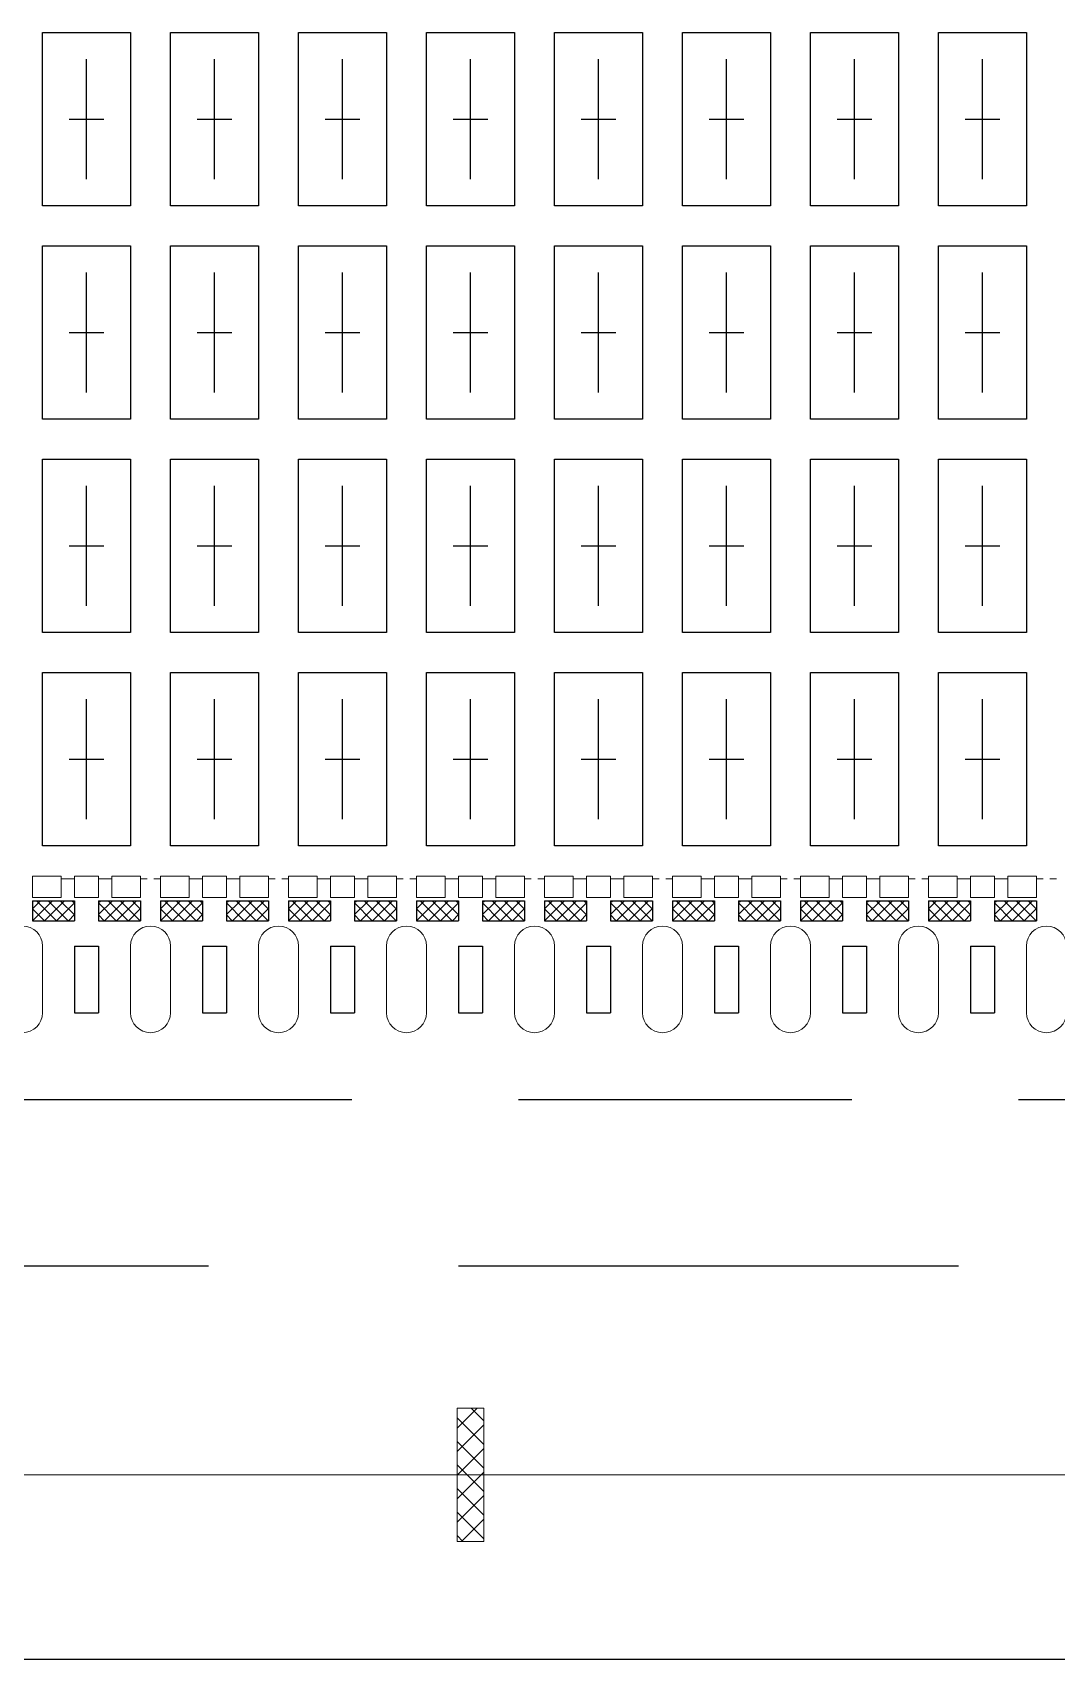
# Model space of a CAD drawing. Extents: x 741 to 839, y -25 to 98.
# Drawn here: x 771.51 to 779.19, y 21.76 to 33.96 of the extents above; entities that cross this region are included whole.
import ezdxf

# ---------------------------------------------------------------- set-up
doc = ezdxf.new("R2010")
doc.units = 0
for name, pattern in [('CENTER2', [28.575, 19.05, -3.175, 3.175, -3.175]), ('HIDDEN', [0.375, 0.25, -0.125]), ('HIDDEN2', [4.7625, 3.175, -1.5875])]:
    doc.linetypes.add(name, pattern=pattern)
for name, color, linetype in [('1D', 4, 'Continuous'), ('Half top', 6, 'Continuous'), ('pkg', 2, 'Continuous'), ('PLATING', 3, 'Continuous'), ('中心线', 1, 'CENTER2')]:
    doc.layers.add(name, color=color, linetype=linetype)
doc.layers.add('top', color=7, linetype='Continuous', lineweight=25)
doc.layers.add('标注线', color=3, linetype='Continuous', lineweight=9)

# ---------------------------------------------------------------- blocks, each defined once
blk = doc.blocks.new('*U13')
at = {"layer": 'pkg'}
blk.add_lwpolyline([(-0.33, -0.65), (-0.33, 0.65), (0.33, 0.65), (0.33, -0.65)], close=True, dxfattribs=at)
at = {"layer": '中心线'}
for p, q in [((0, -0.45), (0, 0.45)), ((-0.13, 0), (0.13, 0))]:
    blk.add_line(p, q, dxfattribs=at)
blk = doc.blocks.new('*U12')
at = {"layer": '标注线', "color": 0, "linetype": 'ByBlock', "lineweight": -2}
for p in [(5.76, 4.8), (6.72, 4.8), (7.68, 4.8), (8.64, 4.8), (9.6, 4.8), (10.56, 4.8), (11.52, 4.8), (12.48, 4.8), (5.76, 3.2), (6.72, 3.2), (7.68, 3.2), (8.64, 3.2), (9.6, 3.2), (10.56, 3.2), (11.52, 3.2), (12.48, 3.2), (5.76, 1.6), (6.72, 1.6), (7.68, 1.6), (8.64, 1.6), (9.6, 1.6), (10.56, 1.6), (11.52, 1.6), (12.48, 1.6), (5.76, 0), (6.72, 0), (7.68, 0), (8.64, 0), (9.6, 0), (10.56, 0), (11.52, 0), (12.48, 0)]:
    blk.add_blockref('*U13', p, dxfattribs=at)
blk = doc.blocks.new('*U14')
at = {"lineweight": 5}
for p, q in [((-0.15, 0.25), (-0.15, -0.25)), ((0.15, -0.25), (0.15, 0.25)), ((0.15, 0.184), (0.15, -0.091))]:
    blk.add_line(p, q, dxfattribs=at)
for centre, start, end in [((0, 0.25), 0, 180), ((0, -0.25), 180, 0)]:
    blk.add_arc(centre, 0.15, start, end, dxfattribs=at)
blk = doc.blocks.new('*U15')
at = {"color": 0, "linetype": 'ByBlock', "lineweight": -2}
for p in [(5.76, 0), (6.72, 0), (7.68, 0), (8.64, 0), (9.6, 0), (10.56, 0), (11.52, 0), (12.48, 0), (13.44, 0)]:
    blk.add_blockref('*U14', p, dxfattribs=at)
blk = doc.blocks.new('*U16')
at = {"color": 7}
for p, q in [((-0.09, 0.25), (-0.09, -0.25)), ((-0.09, 0.25), (0.09, 0.25)), ((0.09, 0.25), (0.09, -0.25)), ((-0.09, -0.25), (0.09, -0.25))]:
    blk.add_line(p, q, dxfattribs=at)
blk = doc.blocks.new('*U17')
at = {"color": 0, "linetype": 'ByBlock', "lineweight": -2}
for p in [(5.76, 0), (6.72, 0), (7.68, 0), (8.64, 0), (9.6, 0), (10.56, 0), (11.52, 0), (12.48, 0)]:
    blk.add_blockref('*U16', p, dxfattribs=at)
blk = doc.blocks.new('*U75')
at = {"lineweight": 15}
for p, q in [((-0.48, 0.08), (-0.48, -0.08)), ((-0.48, 0.08), (-0.265, 0.08)), ((-0.48, 0.08), (-0.265, 0.08)), ((-0.48, 0.08), (-0.265, 0.08)), ((-0.265, 0.08), (-0.265, -0.08)), ((-0.165, -0.08), (-0.165, 0.08)), ((-0.165, 0.08), (0.015, 0.08)), ((0.015, 0.08), (0.015, -0.08)), ((0.115, 0.08), (0.33, 0.08)), ((0.115, 0.08), (0.115, -0.08)), ((0.115, 0.08), (0.33, 0.08)), ((0.115, 0.08), (0.33, 0.08)), ((0.33, 0.08), (0.33, -0.08)), ((-0.48, -0.08), (-0.265, -0.08)), ((-0.165, -0.08), (0.015, -0.08)), ((0.115, -0.08), (0.33, -0.08))]:
    blk.add_line(p, q, dxfattribs=at)
at = {"color": 4, "linetype": 'HIDDEN2', "lineweight": 15, "ltscale": 0.01}
for p, q in [((-0.265, 0.06), (-0.165, 0.06)), ((0.015, 0.06), (0.115, 0.06)), ((0.33, 0.06), (0.38, 0.06)), ((0.43, 0.06), (0.48, 0.06))]:
    blk.add_line(p, q, dxfattribs=at)
blk = doc.blocks.new('*U76')
at = {"color": 0, "linetype": 'ByBlock', "lineweight": -2, "transparency": 16777216}
for p in [(5.76, 0), (6.72, 0), (7.68, 0), (8.64, 0), (9.6, 0), (10.56, 0), (11.52, 0), (12.48, 0)]:
    blk.add_blockref('*U75', p, dxfattribs=at)

msp = doc.modelspace()

# ---------------------------------------------------------------- hatches: boundary and pattern name
at = {"layer": 'PLATING'}
h = msp.add_hatch(dxfattribs=at)
h.set_pattern_fill('ANSI37', color=256, scale=0.02)
h.set_pattern_definition([(45, (5.76, 0), (-0.0449012806, 0.0449012806), []), (135, (5.76, 0), (-0.0449012806, -0.0449012806), [])])
h.paths.add_polyline_path([(771.8218, 27.4507), (771.5068, 27.4507), (771.5068, 27.3007), (771.8218, 27.3007)])
h.paths.add_polyline_path([(772.3168, 27.4507), (772.0018, 27.4507), (772.0018, 27.3007), (772.3168, 27.3007)])
h = msp.add_hatch(dxfattribs=at)
h.set_pattern_fill('ANSI37', color=256, scale=0.02)
h.set_pattern_definition([(45, (6.72, 0), (-0.0449012806, 0.0449012806), []), (135, (6.72, 0), (-0.0449012806, -0.0449012806), [])])
h.paths.add_polyline_path([(772.7818, 27.4507), (772.4668, 27.4507), (772.4668, 27.3007), (772.7818, 27.3007)])
h.paths.add_polyline_path([(773.2768, 27.4507), (772.9618, 27.4507), (772.9618, 27.3007), (773.2768, 27.3007)])
h = msp.add_hatch(dxfattribs=at)
h.set_pattern_fill('ANSI37', color=256, scale=0.02)
h.set_pattern_definition([(45, (7.68, 0), (-0.0449012806, 0.0449012806), []), (135, (7.68, 0), (-0.0449012806, -0.0449012806), [])])
h.paths.add_polyline_path([(773.7418, 27.4507), (773.4268, 27.4507), (773.4268, 27.3007), (773.7418, 27.3007)])
h.paths.add_polyline_path([(774.2368, 27.4507), (773.9218, 27.4507), (773.9218, 27.3007), (774.2368, 27.3007)])
h = msp.add_hatch(dxfattribs=at)
h.set_pattern_fill('ANSI37', color=256, scale=0.02)
h.set_pattern_definition([(45, (8.64, 0), (-0.0449012806, 0.0449012806), []), (135, (8.64, 0), (-0.0449012806, -0.0449012806), [])])
h.paths.add_polyline_path([(774.7018, 27.4507), (774.3868, 27.4507), (774.3868, 27.3007), (774.7018, 27.3007)])
h.paths.add_polyline_path([(775.1968, 27.4507), (774.8818, 27.4507), (774.8818, 27.3007), (775.1968, 27.3007)])
h = msp.add_hatch(dxfattribs=at)
h.set_pattern_fill('ANSI37', color=256, scale=0.02)
h.set_pattern_definition([(45, (9.6, 0), (-0.0449012806, 0.0449012806), []), (135, (9.6, 0), (-0.0449012806, -0.0449012806), [])])
h.paths.add_polyline_path([(775.6618, 27.4507), (775.3468, 27.4507), (775.3468, 27.3007), (775.6618, 27.3007)])
h.paths.add_polyline_path([(776.1568, 27.4507), (775.8418, 27.4507), (775.8418, 27.3007), (776.1568, 27.3007)])
h = msp.add_hatch(dxfattribs=at)
h.set_pattern_fill('ANSI37', color=256, scale=0.02)
h.set_pattern_definition([(45, (10.56, 0), (-0.0449012806, 0.0449012806), []), (135, (10.56, 0), (-0.0449012806, -0.0449012806), [])])
h.paths.add_polyline_path([(776.6218, 27.4507), (776.3068, 27.4507), (776.3068, 27.3007), (776.6218, 27.3007)])
h.paths.add_polyline_path([(777.1168, 27.4507), (776.8018, 27.4507), (776.8018, 27.3007), (777.1168, 27.3007)])
h = msp.add_hatch(dxfattribs=at)
h.set_pattern_fill('ANSI37', color=256, scale=0.02)
h.set_pattern_definition([(45, (11.52, 0), (-0.0449012806, 0.0449012806), []), (135, (11.52, 0), (-0.0449012806, -0.0449012806), [])])
h.paths.add_polyline_path([(777.5818, 27.4507), (777.2668, 27.4507), (777.2668, 27.3007), (777.5818, 27.3007)])
h.paths.add_polyline_path([(778.0768, 27.4507), (777.7618, 27.4507), (777.7618, 27.3007), (778.0768, 27.3007)])
h = msp.add_hatch(dxfattribs=at)
h.set_pattern_fill('ANSI37', color=256, scale=0.02)
h.set_pattern_definition([(45, (12.48, 0), (-0.0449012806, 0.0449012806), []), (135, (12.48, 0), (-0.0449012806, -0.0449012806), [])])
h.paths.add_polyline_path([(778.5418, 27.4507), (778.2268, 27.4507), (778.2268, 27.3007), (778.5418, 27.3007)])
h.paths.add_polyline_path([(779.0368, 27.4507), (778.7218, 27.4507), (778.7218, 27.3007), (779.0368, 27.3007)])

# ---------------------------------------------------------------- linework, layer by layer
at = {"layer": '1D', "linetype": 'HIDDEN', "ltscale": 10}
msp.add_line((763.9018, 25.9607, 0.1909), (821.2018, 25.9607, 0.1909), dxfattribs=at)
at = {"layer": '1D', "color": 2, "linetype": 'HIDDEN', "ltscale": 15}
msp.add_line((823.4518, 24.7107, 0.1909), (757.7018, 24.7107, 0.1909), dxfattribs=at)
at = {"layer": 'Half top', "lineweight": 5}
for p, q in [((774.6918, 23.4962, 0.1909), (774.8413, 23.6457, 0.1909)), ((774.6918, 23.6457, 0.1909), (774.8918, 23.6457, 0.1909)), ((774.6918, 22.6457, 0.1909), (774.6918, 23.6457, 0.1909)), ((774.8918, 23.373, 0.1909), (774.6918, 23.573, 0.1909)), ((774.8918, 23.5497, 0.1909), (774.7958, 23.6457, 0.1909)), ((774.8918, 23.6457, 0.1909), (774.8918, 22.6457, 0.1909)), ((774.6918, 23.3194, 0.1909), (774.8918, 23.5194, 0.1909)), ((774.8918, 23.1962, 0.1909), (774.6918, 23.3962, 0.1909)), ((774.6918, 23.1426, 0.1909), (774.8918, 23.3426, 0.1909)), ((774.8918, 23.0194, 0.1909), (774.6918, 23.2194, 0.1909)), ((774.6918, 22.9658, 0.1909), (774.8918, 23.1658, 0.1909)), ((774.8918, 22.8426, 0.1909), (774.6918, 23.0426, 0.1909)), ((774.6918, 22.7891, 0.1909), (774.8918, 22.9891, 0.1909)), ((774.8918, 22.6659, 0.1909), (774.6918, 22.8659, 0.1909)), ((774.7252, 22.6457, 0.1909), (774.8918, 22.8123, 0.1909)), ((774.7352, 22.6457, 0.1909), (774.6918, 22.6891, 0.1909)), ((774.8918, 22.6457, 0.1909), (774.6918, 22.6457, 0.1909))]:
    msp.add_line(p, q, dxfattribs=at)
at = {"layer": 'PLATING'}
for p, q in [((771.5068, 27.4507, 0.1909), (771.8218, 27.4507, 0.1909)), ((771.5068, 27.4507, 0.1909), (771.5068, 27.3007, 0.1909)), ((772.0018, 27.4507, 0.1909), (772.3168, 27.4507, 0.1909)), ((772.3168, 27.4507, 0.1909), (772.3168, 27.3007, 0.1909)), ((772.4668, 27.4507, 0.1909), (772.7818, 27.4507, 0.1909)), ((772.4668, 27.4507, 0.1909), (772.4668, 27.3007, 0.1909)), ((772.9618, 27.4507, 0.1909), (773.2768, 27.4507, 0.1909)), ((773.2768, 27.4507, 0.1909), (773.2768, 27.3007, 0.1909)), ((773.4268, 27.4507, 0.1909), (773.7418, 27.4507, 0.1909)), ((773.4268, 27.4507, 0.1909), (773.4268, 27.3007, 0.1909)), ((773.9218, 27.4507, 0.1909), (774.2368, 27.4507, 0.1909)), ((774.2368, 27.4507, 0.1909), (774.2368, 27.3007, 0.1909)), ((774.3868, 27.4507, 0.1909), (774.7018, 27.4507, 0.1909)), ((774.3868, 27.4507, 0.1909), (774.3868, 27.3007, 0.1909)), ((774.8818, 27.4507, 0.1909), (775.1968, 27.4507, 0.1909)), ((775.1968, 27.4507, 0.1909), (775.1968, 27.3007, 0.1909)), ((775.3468, 27.4507, 0.1909), (775.6618, 27.4507, 0.1909)), ((775.3468, 27.4507, 0.1909), (775.3468, 27.3007, 0.1909)), ((775.8418, 27.4507, 0.1909), (776.1568, 27.4507, 0.1909)), ((776.1568, 27.4507, 0.1909), (776.1568, 27.3007, 0.1909)), ((776.3068, 27.4507, 0.1909), (776.6218, 27.4507, 0.1909)), ((776.3068, 27.4507, 0.1909), (776.3068, 27.3007, 0.1909)), ((776.8018, 27.4507, 0.1909), (777.1168, 27.4507, 0.1909)), ((777.1168, 27.4507, 0.1909), (777.1168, 27.3007, 0.1909)), ((777.2668, 27.4507, 0.1909), (777.5818, 27.4507, 0.1909)), ((777.2668, 27.4507, 0.1909), (777.2668, 27.3007, 0.1909)), ((777.7618, 27.4507, 0.1909), (778.0768, 27.4507, 0.1909)), ((778.0768, 27.4507, 0.1909), (778.0768, 27.3007, 0.1909)), ((778.2268, 27.4507, 0.1909), (778.5418, 27.4507, 0.1909)), ((778.2268, 27.4507, 0.1909), (778.2268, 27.3007, 0.1909)), ((778.7218, 27.4507, 0.1909), (779.0368, 27.4507, 0.1909)), ((779.0368, 27.4507, 0.1909), (779.0368, 27.3007, 0.1909)), ((771.5068, 27.3007, 0.1909), (771.8218, 27.3007, 0.1909)), ((772.0018, 27.3007, 0.1909), (772.3168, 27.3007, 0.1909)), ((772.4668, 27.3007, 0.1909), (772.7818, 27.3007, 0.1909)), ((772.9618, 27.3007, 0.1909), (773.2768, 27.3007, 0.1909)), ((773.4268, 27.3007, 0.1909), (773.7418, 27.3007, 0.1909)), ((773.9218, 27.3007, 0.1909), (774.2368, 27.3007, 0.1909)), ((774.3868, 27.3007, 0.1909), (774.7018, 27.3007, 0.1909)), ((774.8818, 27.3007, 0.1909), (775.1968, 27.3007, 0.1909)), ((775.3468, 27.3007, 0.1909), (775.6618, 27.3007, 0.1909)), ((775.8418, 27.3007, 0.1909), (776.1568, 27.3007, 0.1909)), ((776.3068, 27.3007, 0.1909), (776.6218, 27.3007, 0.1909)), ((776.8018, 27.3007, 0.1909), (777.1168, 27.3007, 0.1909)), ((777.2668, 27.3007, 0.1909), (777.5818, 27.3007, 0.1909)), ((777.7618, 27.3007, 0.1909), (778.0768, 27.3007, 0.1909)), ((778.2268, 27.3007, 0.1909), (778.5418, 27.3007, 0.1909)), ((778.7218, 27.3007, 0.1909), (779.0368, 27.3007, 0.1909))]:
    msp.add_line(p, q, dxfattribs=at)
at = {"layer": 'PLATING', "color": 3}
for p, q in [((771.8218, 27.4507, 0.1909), (771.8218, 27.3007, 0.1909)), ((772.0018, 27.4507, 0.1909), (772.0018, 27.3007, 0.1909)), ((772.7818, 27.4507, 0.1909), (772.7818, 27.3007, 0.1909)), ((772.9618, 27.4507, 0.1909), (772.9618, 27.3007, 0.1909)), ((773.7418, 27.4507, 0.1909), (773.7418, 27.3007, 0.1909)), ((773.9218, 27.4507, 0.1909), (773.9218, 27.3007, 0.1909)), ((774.7018, 27.4507, 0.1909), (774.7018, 27.3007, 0.1909)), ((774.8818, 27.4507, 0.1909), (774.8818, 27.3007, 0.1909)), ((775.6618, 27.4507, 0.1909), (775.6618, 27.3007, 0.1909)), ((775.8418, 27.4507, 0.1909), (775.8418, 27.3007, 0.1909)), ((776.6218, 27.4507, 0.1909), (776.6218, 27.3007, 0.1909)), ((776.8018, 27.4507, 0.1909), (776.8018, 27.3007, 0.1909)), ((777.5818, 27.4507, 0.1909), (777.5818, 27.3007, 0.1909)), ((777.7618, 27.4507, 0.1909), (777.7618, 27.3007, 0.1909)), ((778.5418, 27.4507, 0.1909), (778.5418, 27.3007, 0.1909)), ((778.7218, 27.4507, 0.1909), (778.7218, 27.3007, 0.1909))]:
    msp.add_line(p, q, dxfattribs=at)
at = {"layer": 'top'}
msp.add_line((823.4518, 21.7607, 0.1909), (758.7018, 21.7607, 0.1909), dxfattribs=at)
at = {"layer": '标注线'}
msp.add_line((791.969, 23.1457, 0.1909), (753.8661, 23.1457, 0.1909), dxfattribs=at)

# ---------------------------------------------------------------- block references
at = {"color": 4}
msp.add_blockref('*U76', (766.2268, 27.5557, 0.1909), dxfattribs=at)
at = {"color": 7}
for name, p in [('*U15', (765.6718, 26.8607, 0.1909)), ('*U17', (766.1518, 26.8607, 0.1909))]:
    msp.add_blockref(name, p, dxfattribs=at)
at = {"layer": '标注线', "color": 4}
msp.add_blockref('*U12', (766.1518, 28.5107, 0.1909), dxfattribs=at)

doc.saveas('drawing.dxf')
